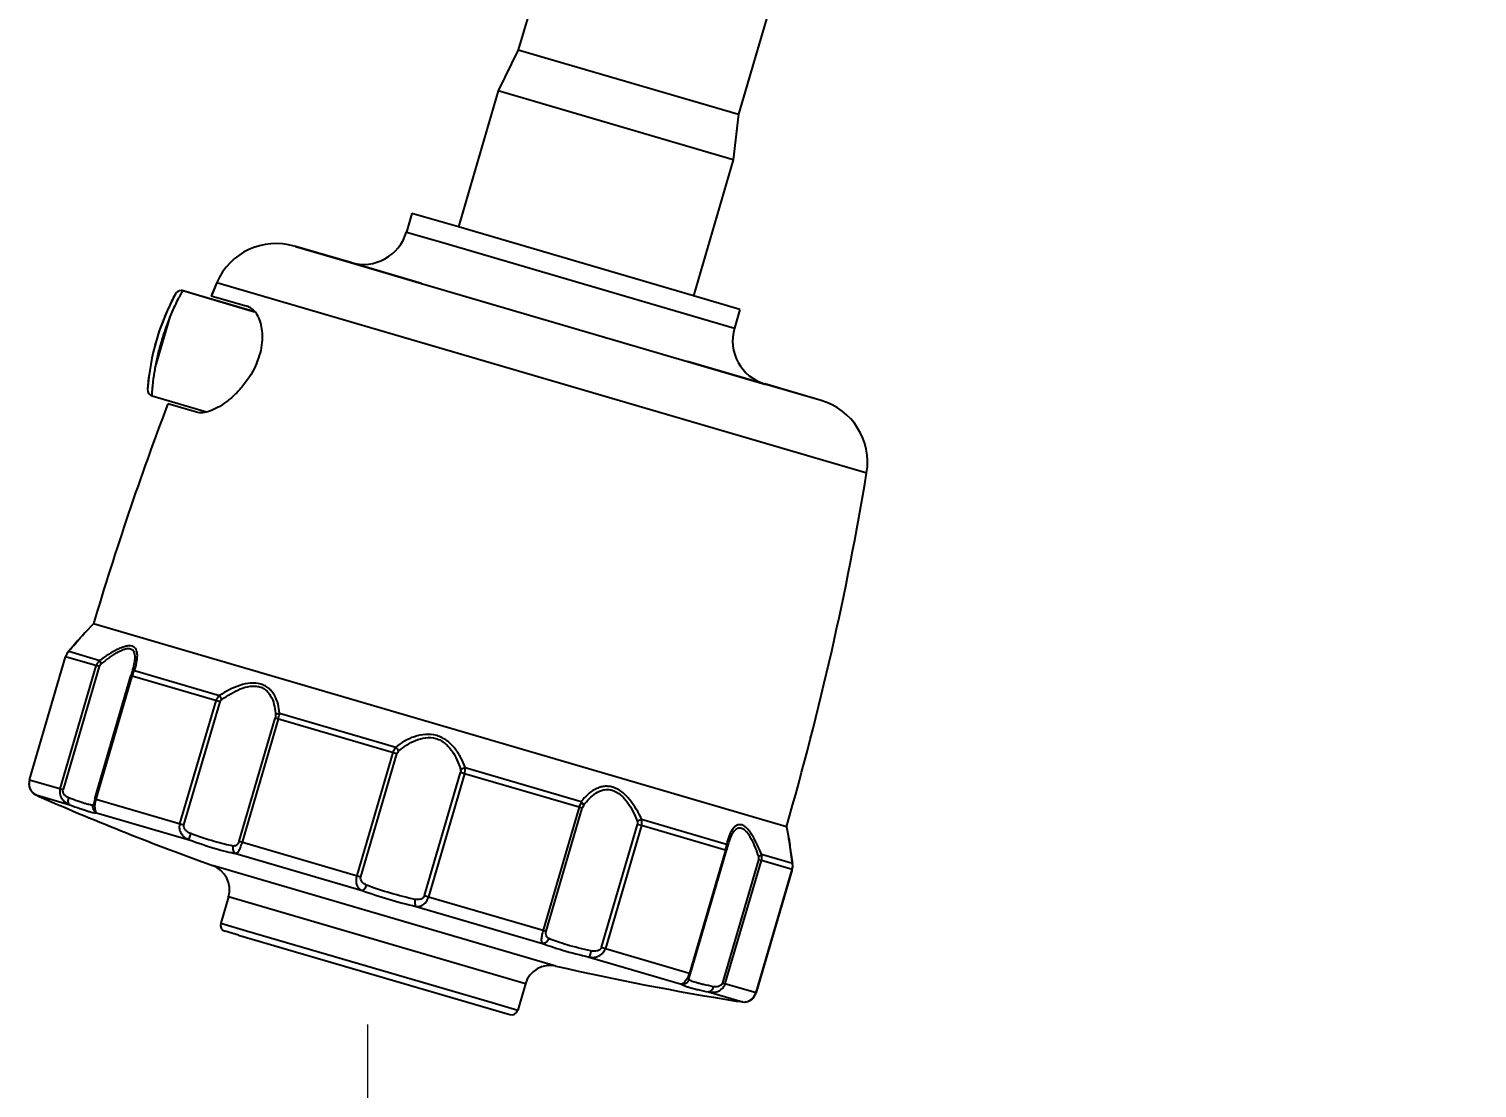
# Model space of a CAD drawing. Header units: millimetres. Extents: x 1035 to 2065, y 1005 to 1731.
# Drawn here: x 1141.2 to 1253.5, y 1403 to 1485.1 of the extents above; entities that cross this region are included whole.
import ezdxf

# ---------------------------------------------------------------- set-up
doc = ezdxf.new("R2010")
doc.units = ezdxf.units.MM
doc.layers.add('标注', color=1, linetype='Continuous')
doc.styles.add('Daelim Dimension', font='')
doc.styles.get('Daelim Dimension').set_extended_font_data('NanumGothic')
doc.dimstyles.new('DEFAULT', dxfattribs={"dimscale": 2, "dimtxt": 2, "dimasz": 2, "dimexe": 0, "dimexo": 2, "dimgap": 1, "dimtad": 1, "dimdec": 1, "dimzin": 9, "dimdsep": 46, "dimtxsty": 'Daelim Dimension', "dimcen": 0.5, "dimclrd": 252, "dimclre": 252, "dimclrt": 3, "dimadec": 1, "dimazin": 0, "dimtfac": 1, "dimtdec": 1, "dimtix": 1, "dimtmove": 0, "dimatfit": 3, "dimfxl": 1, "dimtolj": 1, "dimtzin": 1, "dimlwd": 9, "dimlwe": 9, "dimarcsym": 0})

# ---------------------------------------------------------------- blocks, each defined once
blk = doc.blocks.new('*D1')
at = {"layer": 'Defpoints', "color": 0, "transparency": 16777216}
for p in [(1167.46, 1411.89), (1412.49, 1245.92), (1167.46, 1219.15)]:
    blk.add_point(p, dxfattribs=at)
at = {"layer": '标注', "color": 5, "lineweight": 9, "transparency": 16777216}
for p, q in [((1167.46, 1407.89), (1167.46, 1219.15)), ((1412.49, 1241.92), (1412.49, 1219.15)), ((1408.49, 1219.15), (1171.46, 1219.15))]:
    blk.add_line(p, q, dxfattribs=at)
at = {"layer": '标注', "color": 5, "transparency": 16777216}
for points in [[(1171.46, 1219.81), (1171.46, 1218.48), (1167.46, 1219.15)], [(1408.49, 1219.81), (1408.49, 1218.48), (1412.49, 1219.15)]]:
    blk.add_solid(points, dxfattribs=at)
at = {"layer": '标注', "color": 7, "transparency": 16777216, "insert": (1289.98, 1228.77), "char_height": 14, "attachment_point": 5, "style": 'Daelim Dimension'}
blk.add_mtext('\\A1;245', dxfattribs=at)

msp = doc.modelspace()

# ---------------------------------------------------------------- linework, layer by layer
at = {"color": 7, "linetype": 'Continuous'}
for p, q in [((1181.97, 1493.08), (1179.16, 1483.49)), ((1199.05, 1488.08), (1196.24, 1478.48)), ((1179.16, 1483.49), (1177.6, 1480.3)), ((1179.16, 1483.49), (1196.24, 1478.48)), ((1177.6, 1480.3), (1174.51, 1469.74)), ((1195.83, 1474.95), (1177.6, 1480.3)), ((1196.24, 1478.48), (1195.83, 1474.95)), ((1195.83, 1474.95), (1192.74, 1464.4)), ((1170.91, 1470.79), (1170.49, 1469.35)), ((1174.51, 1469.74), (1170.91, 1470.79)), ((1170.49, 1469.35), (1173.13, 1468.58)), ((1192.74, 1464.4), (1174.51, 1469.74)), ((1166.16, 1466.98), (1161.79, 1468.26)), ((1161.87, 1468.23), (1166.14, 1466.98)), ((1173.13, 1468.58), (1195.92, 1461.9)), ((1171.66, 1465.36), (1166.14, 1466.98)), ((1166.14, 1466.98), (1171.66, 1465.36)), ((1158.72, 1463.16), (1153.15, 1464.79)), ((1153.64, 1464.65), (1153.15, 1464.79)), ((1153.15, 1464.79), (1153.15, 1464.79)), ((1153.65, 1464.65), (1158.71, 1463.17)), ((1155.79, 1465.43), (1155.35, 1464.41)), ((1155.35, 1464.41), (1158.12, 1463.6)), ((1155.79, 1465.43), (1206.18, 1450.67)), ((1171.66, 1465.36), (1192.29, 1459.32)), ((1171.66, 1465.36), (1192.29, 1459.32)), ((1196.34, 1463.34), (1192.74, 1464.4)), ((1196.34, 1463.34), (1195.92, 1461.9)), ((1152.14, 1462.77), (1151, 1458.89)), ((1192.29, 1459.32), (1198.29, 1457.56)), ((1198.29, 1457.56), (1192.29, 1459.32)), ((1150.41, 1457.22), (1150.4, 1457.14)), ((1150.76, 1456.64), (1154.97, 1455.4)), ((1202.65, 1456.28), (1198.28, 1457.57)), ((1202.65, 1456.28), (1198.29, 1457.56)), ((1154.2, 1455.37), (1151.98, 1456.02)), ((1146.21, 1438.95), (1145.56, 1438.29)), ((1199.95, 1423.21), (1146.21, 1438.95)), ((1145.35, 1438.05), (1145.55, 1438.28)), ((1145.53, 1438.26), (1145.48, 1438.2)), ((1145.56, 1438.29), (1145.53, 1438.26)), ((1145.55, 1438.28), (1145.56, 1438.29)), ((1141.25, 1426.87), (1144.05, 1436.41)), ((1141.25, 1426.87), (1144.05, 1436.41)), ((1146.65, 1435.65), (1144.05, 1436.41)), ((1144.05, 1436.41), (1144.05, 1436.41)), ((1144.27, 1436.81), (1144.14, 1436.64)), ((1144.63, 1437.23), (1144.27, 1436.81)), ((1144.27, 1436.81), (1144.29, 1436.83)), ((1144.29, 1436.83), (1146.7, 1436.13)), ((1143.63, 1426.17), (1146.43, 1435.71)), ((1146.65, 1435.65), (1143.86, 1426.11)), ((1149.27, 1435.4), (1149.19, 1435.17)), ((1149.27, 1435.4), (1149.27, 1435.41)), ((1149.39, 1435.34), (1155.98, 1433.4)), ((1146.32, 1425.38), (1149.12, 1434.92)), ((1146.41, 1425.36), (1149.21, 1434.9)), ((1149.16, 1435.05), (1149.12, 1434.92)), ((1149.21, 1434.9), (1149.12, 1434.92)), ((1149.19, 1435.17), (1149.16, 1435.05)), ((1149.19, 1435.17), (1149.19, 1435.17)), ((1156.03, 1432.9), (1149.21, 1434.9)), ((1152.92, 1423.45), (1155.72, 1432.99)), ((1153.23, 1423.36), (1156.03, 1432.9)), ((1160.65, 1432.04), (1169.65, 1429.4)), ((1157.51, 1422.11), (1160.3, 1431.65)), ((1160.53, 1431.58), (1157.74, 1422.04)), ((1169.74, 1428.88), (1160.3, 1431.65)), ((1169.43, 1428.97), (1166.64, 1419.43)), ((1166.95, 1419.34), (1169.74, 1428.88)), ((1171.88, 1417.89), (1174.68, 1427.43)), ((1174.99, 1427.34), (1174.68, 1427.43)), ((1175.04, 1427.82), (1184.04, 1425.18)), ((1141.25, 1426.87), (1143.86, 1426.11)), ((1174.99, 1427.34), (1172.2, 1417.8)), ((1183.89, 1424.73), (1174.99, 1427.34)), ((1141.62, 1425.77), (1141.74, 1425.7)), ((1141.95, 1425.6), (1141.74, 1425.7)), ((1141.76, 1425.69), (1141.75, 1425.7)), ((1141.76, 1425.69), (1144.38, 1424.92)), ((1141.76, 1425.69), (1142, 1425.58)), ((1142, 1425.58), (1142.19, 1425.49)), ((1142.19, 1425.49), (1142.19, 1425.49)), ((1142.19, 1425.49), (1142.19, 1425.49)), ((1142.19, 1425.49), (1142.19, 1425.49)), ((1142.19, 1425.49), (1142.19, 1425.49)), ((1146.32, 1425.38), (1153.23, 1423.36)), ((1146.23, 1425.02), (1146.22, 1425)), ((1146.22, 1425), (1146.22, 1425)), ((1146.46, 1424.31), (1153.63, 1422.21)), ((1183.89, 1424.73), (1181.1, 1415.2)), ((1181.33, 1415.13), (1184.12, 1424.67)), ((1184.12, 1424.67), (1183.89, 1424.73)), ((1185.6, 1413.88), (1188.4, 1423.41)), ((1188.71, 1423.32), (1185.91, 1413.78)), ((1188.71, 1423.32), (1188.4, 1423.41)), ((1195.31, 1421.39), (1188.71, 1423.32)), ((1188.72, 1423.81), (1195.31, 1421.88)), ((1199.95, 1423.21), (1200.14, 1422.29)), ((1157.51, 1422.11), (1166.95, 1419.34)), ((1195.32, 1421.92), (1195.31, 1421.9)), ((1195.38, 1421.63), (1195.45, 1421.87)), ((1195.44, 1421.86), (1195.45, 1421.87)), ((1200.15, 1422.26), (1200.14, 1422.3)), ((1200.18, 1422.06), (1200.15, 1422.26)), ((1200.16, 1422.17), (1200.15, 1422.26)), ((1200.16, 1422.16), (1200.18, 1422)), ((1200.26, 1421.47), (1200.18, 1422.06)), ((1200.26, 1421.47), (1200.18, 1422.06)), ((1157.25, 1421.15), (1167.05, 1418.28)), ((1195.22, 1421.41), (1192.43, 1411.88)), ((1192.52, 1411.85), (1195.31, 1421.39)), ((1197.78, 1420.66), (1194.99, 1411.13)), ((1195.38, 1421.62), (1195.38, 1421.63)), ((1198.01, 1420.6), (1197.78, 1420.66)), ((1198.01, 1421.09), (1200.42, 1420.39)), ((1182.07, 1412.42), (1155.44, 1420.22)), ((1195.21, 1411.06), (1198.01, 1420.6)), ((1200.39, 1419.9), (1197.6, 1410.36)), ((1197.6, 1410.36), (1200.4, 1419.9)), ((1200.4, 1419.9), (1198.01, 1420.6)), ((1200.4, 1419.9), (1200.41, 1419.92)), ((1200.41, 1419.92), (1200.44, 1420.15)), ((1200.43, 1420.36), (1200.42, 1420.39)), ((1200.44, 1420.15), (1200.43, 1420.36)), ((1200.43, 1420.34), (1200.43, 1420.36)), ((1156.68, 1417.78), (1156.08, 1415.74)), ((1179.71, 1411.03), (1156.68, 1417.78)), ((1171.88, 1417.89), (1172.2, 1417.8)), ((1172.2, 1417.8), (1181.1, 1415.2)), ((1171.23, 1417.05), (1181.03, 1414.18)), ((1156.08, 1415.74), (1158.08, 1415.16)), ((1157.46, 1414.82), (1156.42, 1415.12)), ((1158.08, 1415.16), (1177.12, 1409.58)), ((1181.1, 1415.2), (1181.33, 1415.13)), ((1157.46, 1414.82), (1178.49, 1408.65)), ((1185.6, 1413.88), (1185.91, 1413.78)), ((1184.65, 1413.12), (1191.82, 1411.02)), ((1185.91, 1413.78), (1192.52, 1411.85)), ((1192.47, 1411.68), (1192.52, 1411.85)), ((1179.71, 1411.03), (1179.11, 1408.99)), ((1194.99, 1411.13), (1197.6, 1410.36)), ((1177.12, 1409.58), (1179.11, 1408.99)), ((1193.91, 1410.41), (1196.54, 1409.64)), ((1196.06, 1409.7), (1196.06, 1409.7)), ((1196.06, 1409.7), (1196.08, 1409.7)), ((1196.08, 1409.7), (1196.08, 1409.7)), ((1196.08, 1409.7), (1196.13, 1409.7)), ((1196.13, 1409.7), (1196.36, 1409.66)), ((1196.55, 1409.64), (1196.54, 1409.64)), ((1196.55, 1409.64), (1196.68, 1409.63)), ((1196.55, 1409.64), (1196.55, 1409.64)), ((1196.69, 1409.63), (1196.7, 1409.63)), ((1196.7, 1409.63), (1196.98, 1409.68)), ((1196.98, 1409.68), (1197.23, 1409.82)), ((1197.23, 1409.82), (1197.45, 1410.04)), ((1197.45, 1410.04), (1197.59, 1410.33)), ((1197.59, 1410.33), (1197.6, 1410.36))]:
    msp.add_line(p, q, dxfattribs=at)
for points in [[(1152.58, 1464.56), (1152.54, 1464.49), (1152.43, 1464.3), (1152.27, 1463.99), (1152.07, 1463.56), (1151.83, 1463.02), (1151.58, 1462.39), (1151.32, 1461.69), (1151.09, 1460.95), (1150.98, 1460.57)], [(1150.51, 1458.22), (1150.46, 1457.77), (1150.42, 1457.43), (1150.41, 1457.22)], [(1145.48, 1438.2), (1145.01, 1437.66), (1144.63, 1437.23)], [(1144.14, 1436.64), (1144.05, 1436.43), (1144.05, 1436.41)], [(1141.25, 1426.87), (1141.24, 1426.84), (1141.21, 1426.52), (1141.27, 1426.21), (1141.41, 1425.96), (1141.62, 1425.77)], [(1146.32, 1425.38), (1146.28, 1425.23), (1146.23, 1425.02)], [(1195.31, 1421.39), (1195.35, 1421.51), (1195.38, 1421.62)], [(1200.43, 1420.36), (1200.35, 1420.9), (1200.26, 1421.47)], [(1200.43, 1420.36), (1200.35, 1420.89), (1200.26, 1421.47)], [(1200.4, 1419.9), (1200.44, 1420.13), (1200.43, 1420.34)], [(1192.4, 1411.47), (1192.4, 1411.49), (1192.47, 1411.68)], [(1196.68, 1409.63), (1196.95, 1409.67), (1197.21, 1409.8), (1197.43, 1410.02), (1197.58, 1410.31), (1197.6, 1410.36)]]:
    msp.add_lwpolyline(points, dxfattribs=at)
for centre, radius, start, end in [((1167.13, 1470.34), 3.5, 253.6696, 343.6696), ((1160.38, 1463.46), 5, 73.6696, 156.771), ((1168.67, 1455.82), 18.31, 151.5151, 175.8226), ((1153.01, 1464.31), 0.5, 90, 150.1655), ((1153.01, 1464.31), 0.5, 73.6686, 90), ((1153.01, 1464.31), 0.5, 73.4207, 89.7414), ((1153.02, 1464.31), 0.5, 73.6687, 90), ((1153.02, 1464.31), 0.5, 74.4472, 89.9959), ((1377.71, 1370.18), 241.5, 156.7713, 157.0343), ((1199.28, 1460.92), 3.5, 163.6696, 253.6696), ((1150.9, 1457.12), 0.5, 177.0848, 253.6705), ((1377.71, 1370.18), 241.5, 159.1797, 163.4548), ((1201.24, 1451.49), 5, 350.5681, 73.6696), ((967.94, 1490.24), 241.5, 343.8844, 350.5678), ((1026.96, 1540.18), 156.35, 318.625, 319.2191), ((1145.08, 1436.11), 1.07, 158.3983, 163.6555), ((1145.07, 1436.11), 1.07, 154.9725, 158.4052), ((1145.07, 1436.11), 1.06, 153.0623, 154.9676), ((1145.07, 1436.11), 1.06, 147.5972, 153.065), ((1145.06, 1436.12), 1.05, 142.9754, 147.5923), ((1145.05, 1436.13), 1.04, 138.6064, 142.9782), ((1145.04, 1436.14), 1.02, 137.0742, 138.6009), ((1151.36, 1434.27), 2.24, 159.4986, 163.6391), ((1142.28, 1426.57), 1.06, 171.5837, 180.1094), ((1142.25, 1426.57), 1.04, 180.1542, 189.579), ((1142.3, 1426.57), 1.08, 163.7871, 171.6327), ((1142.22, 1426.57), 1.01, 189.5824, 197.0669), ((1142.21, 1426.56), 0.993, 197.0688, 207.0098), ((1142.17, 1426.55), 0.956, 206.9999, 214.4228), ((1142.15, 1426.53), 0.934, 214.4489, 222.1254), ((1142.14, 1426.52), 0.922, 222.1361, 226.3923), ((1142.13, 1426.51), 0.903, 226.3884, 230.2295), ((1142.11, 1426.49), 0.872, 230.2029, 245.0571), ((1142.12, 1426.5), 0.883, 245.0466, 245.8054), ((1230.82, 1629.04), 222.01, 246.4714, 250.1505), ((1202.85, 1419.93), 7.79, 165.3704, 165.5162), ((1193.07, 1422.04), 2.25, 343.7005, 347.8302), ((1154.76, 1418.34), 2, 343.6696, 70.1463), ((1199.37, 1420.2), 1.07, 343.6822, 347.6055), ((1199.37, 1420.2), 1.07, 347.5949, 353.687), ((1199.41, 1420.2), 1.02, 8.7227, 10.2512), ((1199.4, 1420.2), 1.04, 3.6324, 8.7153), ((1200.28, 1420.33), 0.156, 2.985, 8.6103), ((1199.38, 1420.2), 1.06, 353.6974, 359.22), ((1199.39, 1420.2), 1.05, 1.2138, 3.6387), ((1199.39, 1420.2), 1.05, 359.2234, 1.2121), ((1156.56, 1415.6), 0.5, 163.6696, 253.6696), ((1181.63, 1410.47), 2, 77.1928, 163.6696), ((1231.3, 1628.9), 222.01, 257.1887, 260.8675), ((1187.24, 1342.66), 67.62, 82.09, 82.2435), ((1196.67, 1410.51), 0.88, 261.5371, 262.2887), ((1196.67, 1410.5), 0.872, 262.2903, 277.2624), ((1196.67, 1410.54), 0.908, 277.2657, 284.5356), ((1196.66, 1410.56), 0.928, 284.5332, 292.2786), ((1196.65, 1410.58), 0.957, 292.3108, 299.8492), ((1196.63, 1410.62), 0.999, 299.8706, 309.644), ((1196.62, 1410.63), 1.02, 309.6594, 316.9748), ((1196.6, 1410.65), 1.05, 316.971, 326.2433), ((1196.59, 1410.66), 1.05, 326.281, 334.2521), ((1196.57, 1410.67), 1.07, 334.2158, 343.5967), ((1178.63, 1409.13), 0.5, 253.6696, 343.6696)]:
    msp.add_arc(centre, radius, start, end, dxfattribs=at)
for points, knots in [([(1153.1, 1464.74), (1153.08, 1464.71), (1153.03, 1464.63), (1152.94, 1464.48), (1152.84, 1464.29), (1152.67, 1463.96), (1152.43, 1463.45), (1152.24, 1463.01), (1152.14, 1462.76)], [0, 0, 0, 0, 0.053012, 0.129342, 0.227885, 0.347334, 0.642746, 1, 1, 1, 1]), ([(1153.15, 1464.79), (1153.15, 1464.79), (1153.14, 1464.79), (1153.13, 1464.78), (1153.12, 1464.76), (1153.11, 1464.75), (1153.1, 1464.74)], [0, 0, 0, 0, 0.092803, 0.286131, 0.588201, 1, 1, 1, 1]), ([(1158.89, 1459.2), (1159.1, 1459.7), (1159.32, 1460.47), (1159.34, 1461.48), (1159.24, 1462.13), (1159.06, 1462.68), (1158.8, 1463.12), (1158.49, 1463.43), (1158.24, 1463.56), (1158.12, 1463.6)], [0, 0, 0, 0, 0.330736, 0.480054, 0.613574, 0.730687, 0.832221, 0.920535, 1, 1, 1, 1]), ([(1152.14, 1462.77), (1152.01, 1462.46), (1151.78, 1461.83), (1151.47, 1460.86), (1151.2, 1459.87), (1151.06, 1459.21), (1151, 1458.89)], [0, 0, 0, 0, 0.242807, 0.500012, 0.75721, 1, 1, 1, 1]), ([(1151, 1458.89), (1150.98, 1458.73), (1150.92, 1458.43), (1150.85, 1457.99), (1150.81, 1457.61), (1150.78, 1457.33), (1150.76, 1457.13), (1150.75, 1457.01), (1150.75, 1456.9), (1150.75, 1456.81), (1150.75, 1456.74), (1150.75, 1456.69), (1150.75, 1456.66), (1150.75, 1456.65), (1150.76, 1456.64), (1150.76, 1456.64), (1150.76, 1456.64)], [0, 0, 0, 0, 0.213163, 0.407479, 0.578416, 0.723019, 0.784821, 0.839323, 0.886288, 0.925467, 0.956614, 0.979482, 0.987745, 0.993872, 0.997886, 1, 1, 1, 1]), ([(1158.89, 1459.2), (1158.61, 1458.56), (1158.07, 1457.69), (1157.18, 1456.72), (1156.52, 1456.16), (1155.87, 1455.73), (1155.26, 1455.45), (1154.7, 1455.31), (1154.35, 1455.32), (1154.2, 1455.37)], [0, 0, 0, 0, 0.326457, 0.476187, 0.612604, 0.733971, 0.838941, 0.927018, 1, 1, 1, 1]), ([(1149.39, 1435.34), (1149.46, 1435.54), (1149.57, 1435.92), (1149.63, 1436.4), (1149.6, 1436.74), (1149.53, 1436.96), (1149.4, 1437.13), (1149.2, 1437.24), (1148.95, 1437.26), (1148.67, 1437.21), (1148.36, 1437.11), (1147.92, 1436.91), (1147.36, 1436.59), (1146.92, 1436.29), (1146.7, 1436.13)], [0, 0, 0, 0, 0.129994, 0.245014, 0.29587, 0.341229, 0.382909, 0.425921, 0.475491, 0.533465, 0.599856, 0.673173, 0.831537, 1, 1, 1, 1]), ([(1149.27, 1435.41), (1149.32, 1435.6), (1149.39, 1435.86), (1149.44, 1436.22), (1149.44, 1436.45), (1149.41, 1436.67), (1149.33, 1436.85), (1149.18, 1436.97), (1148.99, 1437.03), (1148.75, 1437.03), (1148.55, 1436.95), (1148.38, 1436.88), (1148.24, 1436.82), (1148.09, 1436.76), (1147.9, 1436.65), (1147.66, 1436.5), (1147.27, 1436.22), (1146.99, 1436), (1146.79, 1435.85)], [0, 0, 0, 0, 0.129957, 0.188896, 0.242818, 0.292517, 0.335736, 0.376019, 0.420017, 0.471611, 0.533129, 0.566773, 0.601456, 0.637403, 0.674753, 0.752653, 0.833497, 1, 1, 1, 1]), ([(1146.7, 1436.13), (1146.63, 1436.07), (1146.52, 1435.94), (1146.45, 1435.79), (1146.43, 1435.71)], [0, 0, 0, 0, 0.49969, 1, 1, 1, 1]), ([(1146.79, 1435.85), (1146.76, 1435.82), (1146.71, 1435.76), (1146.67, 1435.69), (1146.65, 1435.65)], [0, 0, 0, 0, 0.496298, 1, 1, 1, 1]), ([(1146.7, 1436.13), (1146.7, 1436.08), (1146.72, 1435.99), (1146.77, 1435.9), (1146.79, 1435.85)], [0, 0, 0, 0, 0.417734, 1, 1, 1, 1]), ([(1149.19, 1435.17), (1149.2, 1435.19), (1149.24, 1435.25), (1149.29, 1435.29), (1149.31, 1435.3)], [0, 0, 0, 0, 0.477612, 1, 1, 1, 1]), ([(1149.26, 1435.05), (1149.27, 1435.08), (1149.31, 1435.17), (1149.35, 1435.27), (1149.39, 1435.34)], [0, 0, 0, 0, 0.26126, 1, 1, 1, 1]), ([(1160.65, 1432.04), (1160.62, 1432.27), (1160.55, 1432.74), (1160.34, 1433.29), (1160.08, 1433.69), (1159.84, 1433.95), (1159.54, 1434.16), (1159.06, 1434.36), (1158.37, 1434.4), (1157.25, 1434.14), (1156.47, 1433.72), (1155.98, 1433.4)], [0, 0, 0, 0, 0.112952, 0.22429, 0.280519, 0.337, 0.394508, 0.454735, 0.582823, 0.720094, 1, 1, 1, 1]), ([(1156.18, 1433.1), (1156.63, 1433.41), (1157.31, 1433.85), (1158.22, 1434.12), (1158.73, 1434.14), (1159.1, 1434.09), (1159.42, 1433.95), (1159.68, 1433.74), (1159.89, 1433.48), (1160.11, 1433.09), (1160.27, 1432.55), (1160.32, 1432.11), (1160.33, 1431.88)], [0, 0, 0, 0, 0.278865, 0.414609, 0.479898, 0.542189, 0.601429, 0.658512, 0.714602, 0.77058, 0.883895, 1, 1, 1, 1]), ([(1155.98, 1433.4), (1155.92, 1433.35), (1155.81, 1433.22), (1155.74, 1433.07), (1155.72, 1432.99)], [0, 0, 0, 0, 0.497394, 1, 1, 1, 1]), ([(1156.18, 1433.1), (1156.16, 1433.13), (1156.09, 1433.23), (1156.03, 1433.33), (1155.98, 1433.4)], [0, 0, 0, 0, 0.271607, 1, 1, 1, 1]), ([(1156.03, 1432.9), (1156.04, 1432.94), (1156.08, 1433.02), (1156.14, 1433.08), (1156.18, 1433.1)], [0, 0, 0, 0, 0.499661, 1, 1, 1, 1]), ([(1160.33, 1431.88), (1160.33, 1431.86), (1160.33, 1431.78), (1160.32, 1431.7), (1160.3, 1431.65)], [0, 0, 0, 0, 0.231386, 1, 1, 1, 1]), ([(1160.33, 1431.88), (1160.35, 1431.9), (1160.44, 1431.98), (1160.56, 1432.02), (1160.65, 1432.04)], [0, 0, 0, 0, 0.219552, 1, 1, 1, 1]), ([(1160.53, 1431.58), (1160.55, 1431.62), (1160.59, 1431.77), (1160.63, 1431.92), (1160.65, 1432.04)], [0, 0, 0, 0, 0.263158, 1, 1, 1, 1]), ([(1175.04, 1427.82), (1174.95, 1428.08), (1174.72, 1428.59), (1174.27, 1429.31), (1173.65, 1429.93), (1172.85, 1430.35), (1171.96, 1430.43), (1171.11, 1430.24), (1170.33, 1429.88), (1169.87, 1429.57), (1169.65, 1429.4)], [0, 0, 0, 0, 0.120918, 0.244155, 0.371198, 0.500019, 0.628679, 0.755502, 0.878931, 1, 1, 1, 1]), ([(1169.88, 1429.08), (1170.08, 1429.25), (1170.49, 1429.56), (1171.18, 1429.95), (1171.96, 1430.17), (1172.65, 1430.13), (1173.16, 1429.92), (1173.49, 1429.69), (1173.78, 1429.41), (1174.11, 1428.99), (1174.42, 1428.42), (1174.6, 1427.93), (1174.68, 1427.68)], [0, 0, 0, 0, 0.122162, 0.245984, 0.371703, 0.499745, 0.564252, 0.62826, 0.691559, 0.754215, 0.877811, 1, 1, 1, 1]), ([(1169.65, 1429.4), (1169.62, 1429.37), (1169.53, 1429.24), (1169.47, 1429.09), (1169.43, 1428.97)], [0, 0, 0, 0, 0.239832, 1, 1, 1, 1]), ([(1169.88, 1429.08), (1169.86, 1429.11), (1169.8, 1429.23), (1169.72, 1429.33), (1169.65, 1429.4)], [0, 0, 0, 0, 0.24047, 1, 1, 1, 1]), ([(1169.74, 1428.88), (1169.75, 1428.9), (1169.78, 1428.98), (1169.83, 1429.04), (1169.88, 1429.08)], [0, 0, 0, 0, 0.256443, 1, 1, 1, 1]), ([(1174.68, 1427.68), (1174.7, 1427.69), (1174.82, 1427.75), (1174.94, 1427.8), (1175.04, 1427.82)], [0, 0, 0, 0, 0.240429, 1, 1, 1, 1]), ([(1174.68, 1427.68), (1174.68, 1427.66), (1174.7, 1427.58), (1174.7, 1427.49), (1174.68, 1427.43)], [0, 0, 0, 0, 0.244961, 1, 1, 1, 1]), ([(1174.99, 1427.34), (1175, 1427.38), (1175.04, 1427.54), (1175.05, 1427.7), (1175.04, 1427.82)], [0, 0, 0, 0, 0.258527, 1, 1, 1, 1]), ([(1188.72, 1423.81), (1188.47, 1424.34), (1188.04, 1425.11), (1187.24, 1425.94), (1186.63, 1426.28), (1186.12, 1426.37), (1185.75, 1426.36), (1185.41, 1426.27), (1184.98, 1426.07), (1184.51, 1425.72), (1184.19, 1425.37), (1184.04, 1425.18)], [0, 0, 0, 0, 0.279507, 0.417032, 0.545302, 0.605496, 0.662913, 0.719286, 0.775435, 0.886935, 1, 1, 1, 1]), ([(1143.63, 1426.17), (1143.61, 1426.09), (1143.59, 1425.93), (1143.63, 1425.63), (1143.79, 1425.32), (1144.07, 1425.07), (1144.27, 1424.96), (1144.38, 1424.92)], [0, 0, 0, 0, 0.157909, 0.302786, 0.565343, 0.79319, 1, 1, 1, 1]), ([(1144.3, 1425.46), (1144.24, 1425.49), (1144.11, 1425.55), (1143.96, 1425.69), (1143.85, 1425.88), (1143.83, 1426.04), (1143.86, 1426.11)], [0, 0, 0, 0, 0.231362, 0.473969, 0.730358, 1, 1, 1, 1]), ([(1144.38, 1424.92), (1144.34, 1424.94), (1144.29, 1424.99), (1144.26, 1425.1), (1144.24, 1425.25), (1144.27, 1425.38), (1144.3, 1425.46)], [0, 0, 0, 0, 0.188699, 0.357559, 0.553031, 1, 1, 1, 1]), ([(1146.18, 1424.91), (1146.15, 1424.9), (1146.08, 1424.9), (1145.96, 1424.92), (1145.78, 1424.96), (1145.56, 1425.02), (1145.3, 1425.1), (1144.87, 1425.24), (1144.53, 1425.37), (1144.3, 1425.46)], [0, 0, 0, 0, 0.039437, 0.104072, 0.194735, 0.310772, 0.451069, 0.614076, 1, 1, 1, 1]), ([(1146.35, 1425.09), (1146.36, 1425.12), (1146.37, 1425.21), (1146.39, 1425.29), (1146.41, 1425.36)], [0, 0, 0, 0, 0.245447, 1, 1, 1, 1]), ([(1184.04, 1425.18), (1184.03, 1425.15), (1183.97, 1425), (1183.92, 1424.85), (1183.89, 1424.73)], [0, 0, 0, 0, 0.23217, 1, 1, 1, 1]), ([(1184.23, 1424.88), (1184.22, 1424.91), (1184.18, 1425.02), (1184.11, 1425.12), (1184.04, 1425.18)], [0, 0, 0, 0, 0.219569, 1, 1, 1, 1]), ([(1184.23, 1424.88), (1184.36, 1425.06), (1184.65, 1425.41), (1185.15, 1425.85), (1185.66, 1426.08), (1186.11, 1426.12), (1186.58, 1426.05), (1187.02, 1425.78), (1187.38, 1425.42), (1187.72, 1425), (1188.06, 1424.42), (1188.28, 1423.92), (1188.38, 1423.66)], [0, 0, 0, 0, 0.115797, 0.229711, 0.341444, 0.398673, 0.457969, 0.584835, 0.652158, 0.72084, 0.860025, 1, 1, 1, 1]), ([(1144.38, 1424.92), (1144.64, 1424.82), (1145.01, 1424.69), (1145.48, 1424.53), (1145.77, 1424.44), (1146.02, 1424.37), (1146.21, 1424.32), (1146.35, 1424.3), (1146.42, 1424.3), (1146.45, 1424.31), (1146.46, 1424.31)], [0, 0, 0, 0, 0.383594, 0.544505, 0.683755, 0.800432, 0.893034, 0.960176, 0.983593, 1, 1, 1, 1]), ([(1146.46, 1424.31), (1146.41, 1424.33), (1146.31, 1424.4), (1146.2, 1424.55), (1146.15, 1424.73), (1146.16, 1424.85), (1146.18, 1424.91)], [0, 0, 0, 0, 0.249702, 0.499827, 0.750048, 1, 1, 1, 1]), ([(1146.22, 1425), (1146.21, 1424.98), (1146.2, 1424.95), (1146.19, 1424.92), (1146.18, 1424.91)], [0, 0, 0, 0, 0.664488, 1, 1, 1, 1]), ([(1146.46, 1424.31), (1146.44, 1424.33), (1146.38, 1424.41), (1146.34, 1424.58), (1146.32, 1424.82), (1146.34, 1425), (1146.35, 1425.09)], [0, 0, 0, 0, 0.134636, 0.342, 0.63474, 1, 1, 1, 1]), ([(1184.12, 1424.67), (1184.13, 1424.69), (1184.15, 1424.76), (1184.19, 1424.83), (1184.23, 1424.88)], [0, 0, 0, 0, 0.265451, 1, 1, 1, 1]), ([(1153.63, 1422.21), (1153.51, 1422.26), (1153.28, 1422.38), (1153.01, 1422.67), (1152.87, 1423.05), (1152.89, 1423.32), (1152.92, 1423.45)], [0, 0, 0, 0, 0.248193, 0.49485, 0.745002, 1, 1, 1, 1]), ([(1153.77, 1422.69), (1153.69, 1422.72), (1153.55, 1422.78), (1153.37, 1422.93), (1153.23, 1423.12), (1153.21, 1423.29), (1153.23, 1423.36)], [0, 0, 0, 0, 0.251035, 0.502157, 0.752448, 1, 1, 1, 1]), ([(1188.38, 1423.66), (1188.41, 1423.68), (1188.52, 1423.73), (1188.63, 1423.78), (1188.72, 1423.81)], [0, 0, 0, 0, 0.271557, 1, 1, 1, 1]), ([(1188.38, 1423.66), (1188.4, 1423.62), (1188.42, 1423.54), (1188.41, 1423.45), (1188.4, 1423.41)], [0, 0, 0, 0, 0.500418, 1, 1, 1, 1]), ([(1188.71, 1423.32), (1188.73, 1423.4), (1188.76, 1423.57), (1188.74, 1423.73), (1188.72, 1423.81)], [0, 0, 0, 0, 0.502617, 1, 1, 1, 1]), ([(1198.01, 1421.09), (1197.91, 1421.34), (1197.7, 1421.83), (1197.4, 1422.41), (1197.14, 1422.81), (1196.94, 1423.06), (1196.72, 1423.25), (1196.51, 1423.37), (1196.28, 1423.4), (1196.08, 1423.33), (1195.9, 1423.2), (1195.69, 1422.93), (1195.48, 1422.5), (1195.37, 1422.12), (1195.32, 1421.92)], [0, 0, 0, 0, 0.16838, 0.326716, 0.40037, 0.467239, 0.525758, 0.57581, 0.619121, 0.660681, 0.705636, 0.756018, 0.870504, 1, 1, 1, 1]), ([(1195.45, 1421.87), (1195.5, 1422.05), (1195.59, 1422.32), (1195.74, 1422.64), (1195.87, 1422.84), (1196.01, 1423.01), (1196.17, 1423.12), (1196.37, 1423.16), (1196.56, 1423.09), (1196.75, 1422.96), (1196.93, 1422.76), (1197.09, 1422.51), (1197.3, 1422.13), (1197.54, 1421.59), (1197.7, 1421.14), (1197.78, 1420.91)], [0, 0, 0, 0, 0.129099, 0.188805, 0.243438, 0.292259, 0.335888, 0.376829, 0.420709, 0.472571, 0.533269, 0.601517, 0.675265, 0.833511, 1, 1, 1, 1]), ([(1153.63, 1422.21), (1153.63, 1422.21), (1153.63, 1422.23), (1153.64, 1422.27), (1153.65, 1422.31), (1153.67, 1422.4), (1153.71, 1422.53), (1153.74, 1422.63), (1153.77, 1422.69)], [0, 0, 0, 0, 0.039291, 0.108749, 0.207251, 0.331667, 0.642115, 1, 1, 1, 1]), ([(1153.63, 1422.21), (1154.3, 1421.97), (1155.26, 1421.65), (1156.47, 1421.31), (1157.01, 1421.19), (1157.25, 1421.15)], [0, 0, 0, 0, 0.56183, 0.802543, 1, 1, 1, 1]), ([(1157.03, 1421.73), (1156.81, 1421.77), (1156.32, 1421.87), (1155.23, 1422.17), (1154.36, 1422.46), (1153.77, 1422.69)], [0, 0, 0, 0, 0.196412, 0.436217, 1, 1, 1, 1]), ([(1157.51, 1422.11), (1157.49, 1422.04), (1157.43, 1421.91), (1157.31, 1421.78), (1157.16, 1421.72), (1157.07, 1421.73), (1157.03, 1421.73)], [0, 0, 0, 0, 0.330843, 0.589888, 0.80064, 1, 1, 1, 1]), ([(1157.74, 1422.04), (1157.7, 1421.91), (1157.63, 1421.69), (1157.53, 1421.44), (1157.44, 1421.28), (1157.37, 1421.19), (1157.3, 1421.15), (1157.25, 1421.15)], [0, 0, 0, 0, 0.371959, 0.672661, 0.785762, 0.874805, 1, 1, 1, 1]), ([(1195.31, 1421.88), (1195.31, 1421.86), (1195.3, 1421.75), (1195.28, 1421.65), (1195.26, 1421.57)], [0, 0, 0, 0, 0.237184, 1, 1, 1, 1]), ([(1195.38, 1421.63), (1195.39, 1421.66), (1195.39, 1421.73), (1195.37, 1421.78), (1195.35, 1421.81)], [0, 0, 0, 0, 0.477665, 1, 1, 1, 1]), ([(1200.14, 1422.3), (1200.14, 1422.31), (1200.16, 1422.2), (1200.16, 1422.19), (1200.16, 1422.16)], [0, 0, 0, 0, 0.251622, 1, 1, 1, 1]), ([(1200.18, 1422), (1200.2, 1421.9), (1200.27, 1421.36), (1200.36, 1420.82), (1200.42, 1420.39)], [0, 0, 0, 0, 0.194891, 1, 1, 1, 1]), ([(1157.03, 1421.73), (1157, 1421.62), (1157, 1421.43), (1157.12, 1421.23), (1157.21, 1421.17), (1157.25, 1421.15)], [0, 0, 0, 0, 0.525869, 0.771227, 1, 1, 1, 1]), ([(1197.78, 1420.91), (1197.83, 1420.94), (1197.91, 1420.99), (1197.98, 1421.06), (1198.01, 1421.09)], [0, 0, 0, 0, 0.582227, 1, 1, 1, 1]), ([(1197.78, 1420.91), (1197.78, 1420.89), (1197.8, 1420.81), (1197.8, 1420.73), (1197.78, 1420.66)], [0, 0, 0, 0, 0.246915, 1, 1, 1, 1]), ([(1198.01, 1420.6), (1198.03, 1420.68), (1198.05, 1420.85), (1198.03, 1421.01), (1198.01, 1421.09)], [0, 0, 0, 0, 0.500306, 1, 1, 1, 1]), ([(1166.64, 1419.43), (1166.6, 1419.31), (1166.56, 1419.06), (1166.61, 1418.7), (1166.79, 1418.43), (1166.96, 1418.32), (1167.05, 1418.28)], [0, 0, 0, 0, 0.294238, 0.555618, 0.784326, 1, 1, 1, 1]), ([(1167.39, 1418.69), (1167.33, 1418.72), (1167.23, 1418.76), (1167.12, 1418.85), (1166.98, 1419), (1166.9, 1419.21), (1166.95, 1419.34)], [0, 0, 0, 0, 0.248499, 0.371826, 0.495665, 1, 1, 1, 1]), ([(1167.39, 1418.69), (1167.37, 1418.64), (1167.33, 1418.53), (1167.24, 1418.4), (1167.15, 1418.31), (1167.08, 1418.28), (1167.05, 1418.28)], [0, 0, 0, 0, 0.318593, 0.605973, 0.835377, 1, 1, 1, 1]), ([(1171.16, 1417.59), (1170.52, 1417.72), (1169.25, 1418.05), (1168.01, 1418.46), (1167.39, 1418.69)], [0, 0, 0, 0, 0.499958, 1, 1, 1, 1]), ([(1167.05, 1418.28), (1167.73, 1418.03), (1169.11, 1417.58), (1170.52, 1417.21), (1171.23, 1417.05)], [0, 0, 0, 0, 0.500049, 1, 1, 1, 1]), ([(1171.16, 1417.59), (1171.15, 1417.53), (1171.13, 1417.42), (1171.13, 1417.26), (1171.16, 1417.13), (1171.2, 1417.07), (1171.23, 1417.05)], [0, 0, 0, 0, 0.318563, 0.605948, 0.835522, 1, 1, 1, 1]), ([(1171.88, 1417.89), (1171.86, 1417.82), (1171.78, 1417.69), (1171.58, 1417.59), (1171.37, 1417.56), (1171.23, 1417.58), (1171.16, 1417.59)], [0, 0, 0, 0, 0.264659, 0.513247, 0.755378, 1, 1, 1, 1]), ([(1171.23, 1417.05), (1171.32, 1417.04), (1171.53, 1417.04), (1171.82, 1417.18), (1172.06, 1417.45), (1172.16, 1417.68), (1172.2, 1417.8)], [0, 0, 0, 0, 0.21525, 0.443092, 0.705425, 1, 1, 1, 1]), ([(1181.1, 1415.2), (1181.06, 1415.07), (1181, 1414.84), (1180.94, 1414.57), (1180.94, 1414.4), (1180.95, 1414.28), (1180.99, 1414.21), (1181.03, 1414.18)], [0, 0, 0, 0, 0.371856, 0.672275, 0.784963, 0.874095, 1, 1, 1, 1]), ([(1181.53, 1414.55), (1181.49, 1414.57), (1181.41, 1414.62), (1181.33, 1414.75), (1181.3, 1414.89), (1181.3, 1415.02), (1181.32, 1415.09), (1181.33, 1415.13)], [0, 0, 0, 0, 0.199621, 0.411978, 0.670829, 0.827336, 1, 1, 1, 1]), ([(1181.53, 1414.55), (1181.51, 1414.49), (1181.46, 1414.39), (1181.33, 1414.26), (1181.19, 1414.18), (1181.08, 1414.17), (1181.03, 1414.18)], [0, 0, 0, 0, 0.26869, 0.528898, 0.772732, 1, 1, 1, 1]), ([(1181.03, 1414.18), (1181.25, 1414.09), (1181.77, 1413.9), (1182.98, 1413.53), (1183.96, 1413.28), (1184.65, 1413.12)], [0, 0, 0, 0, 0.197522, 0.438263, 1, 1, 1, 1]), ([(1184.79, 1413.6), (1184.17, 1413.73), (1183.28, 1413.95), (1182.2, 1414.29), (1181.74, 1414.46), (1181.53, 1414.55)], [0, 0, 0, 0, 0.56367, 0.803504, 1, 1, 1, 1]), ([(1185.6, 1413.88), (1185.58, 1413.8), (1185.51, 1413.7), (1185.37, 1413.62), (1185.22, 1413.58), (1185.02, 1413.56), (1184.87, 1413.58), (1184.79, 1413.6)], [0, 0, 0, 0, 0.247931, 0.37353, 0.49907, 0.749421, 1, 1, 1, 1]), ([(1184.65, 1413.12), (1184.75, 1413.1), (1184.98, 1413.08), (1185.34, 1413.15), (1185.64, 1413.33), (1185.82, 1413.56), (1185.89, 1413.7), (1185.91, 1413.78)], [0, 0, 0, 0, 0.209681, 0.435128, 0.694923, 0.840422, 1, 1, 1, 1]), ([(1184.79, 1413.6), (1184.78, 1413.54), (1184.75, 1413.43), (1184.72, 1413.3), (1184.69, 1413.22), (1184.67, 1413.17), (1184.66, 1413.14), (1184.65, 1413.13), (1184.65, 1413.12)], [0, 0, 0, 0, 0.358006, 0.668543, 0.792975, 0.891462, 0.96086, 1, 1, 1, 1]), ([(1192.43, 1411.88), (1192.42, 1411.85), (1192.39, 1411.76), (1192.36, 1411.68), (1192.33, 1411.61)], [0, 0, 0, 0, 0.252903, 1, 1, 1, 1]), ([(1192.33, 1411.61), (1192.26, 1411.45), (1192.14, 1411.25), (1191.94, 1411.06), (1191.86, 1411.02), (1191.82, 1411.02)], [0, 0, 0, 0, 0.659314, 0.864785, 1, 1, 1, 1]), ([(1192.39, 1411.37), (1192.37, 1411.31), (1192.31, 1411.2), (1192.18, 1411.08), (1192, 1411.01), (1191.88, 1411.01), (1191.82, 1411.02)], [0, 0, 0, 0, 0.249964, 0.500205, 0.750328, 1, 1, 1, 1]), ([(1191.82, 1411.02), (1191.83, 1411.01), (1191.85, 1410.99), (1191.92, 1410.95), (1192.04, 1410.9), (1192.23, 1410.83), (1192.47, 1410.75), (1192.77, 1410.67), (1193.25, 1410.55), (1193.64, 1410.47), (1193.91, 1410.41)], [0, 0, 0, 0, 0.01658, 0.040119, 0.107377, 0.2, 0.31667, 0.455894, 0.616736, 1, 1, 1, 1]), ([(1192.39, 1411.37), (1192.38, 1411.38), (1192.38, 1411.42), (1192.39, 1411.45), (1192.4, 1411.47)], [0, 0, 0, 0, 0.336734, 1, 1, 1, 1]), ([(1194.27, 1410.82), (1194.02, 1410.87), (1193.67, 1410.95), (1193.23, 1411.05), (1192.96, 1411.13), (1192.75, 1411.19), (1192.58, 1411.26), (1192.46, 1411.31), (1192.4, 1411.35), (1192.39, 1411.37)], [0, 0, 0, 0, 0.38568, 0.548627, 0.688906, 0.804968, 0.895697, 0.960436, 1, 1, 1, 1]), ([(1193.91, 1410.41), (1194.02, 1410.39), (1194.25, 1410.37), (1194.62, 1410.43), (1194.92, 1410.6), (1195.12, 1410.83), (1195.19, 1410.98), (1195.21, 1411.06)], [0, 0, 0, 0, 0.207629, 0.435282, 0.697667, 0.84253, 1, 1, 1, 1]), ([(1194.27, 1410.82), (1194.26, 1410.76), (1194.23, 1410.67), (1194.16, 1410.55), (1194.08, 1410.47), (1194, 1410.41), (1193.94, 1410.41), (1193.91, 1410.41)], [0, 0, 0, 0, 0.294351, 0.512137, 0.706438, 0.867809, 1, 1, 1, 1]), ([(1194.99, 1411.13), (1194.97, 1411.05), (1194.88, 1410.92), (1194.68, 1410.82), (1194.47, 1410.79), (1194.34, 1410.81), (1194.27, 1410.82)], [0, 0, 0, 0, 0.269856, 0.526215, 0.768523, 1, 1, 1, 1])]:
    msp.add_open_spline(points, degree=3, knots=knots, dxfattribs=at)
for points in [[(1149.31, 1435.3), (1149.34, 1435.32), (1149.36, 1435.33), (1149.39, 1435.34)], [(1195.35, 1421.81), (1195.34, 1421.84), (1195.32, 1421.86), (1195.31, 1421.88)]]:
    msp.add_open_spline(points, degree=3, dxfattribs=at)

# ---------------------------------------------------------------- dimensions: what is measured, and where the dimension line sits
at = {"layer": '标注', "color": 5}
dim = msp.add_linear_dim(base=(1167.46, 1219.15), p1=(1412.49, 1245.92), p2=(1167.46, 1411.89), dimstyle='DEFAULT', override={"dimtxt": 7, "dimdec": 0, "dimclrd": 5, "dimclre": 5, "dimclrt": 7}, dxfattribs=at)
dim.commit()
dim.dimension.update_dxf_attribs({"geometry": '*D1', "text_midpoint": (1289.98, 1228.77)})

doc.saveas('drawing.dxf')
